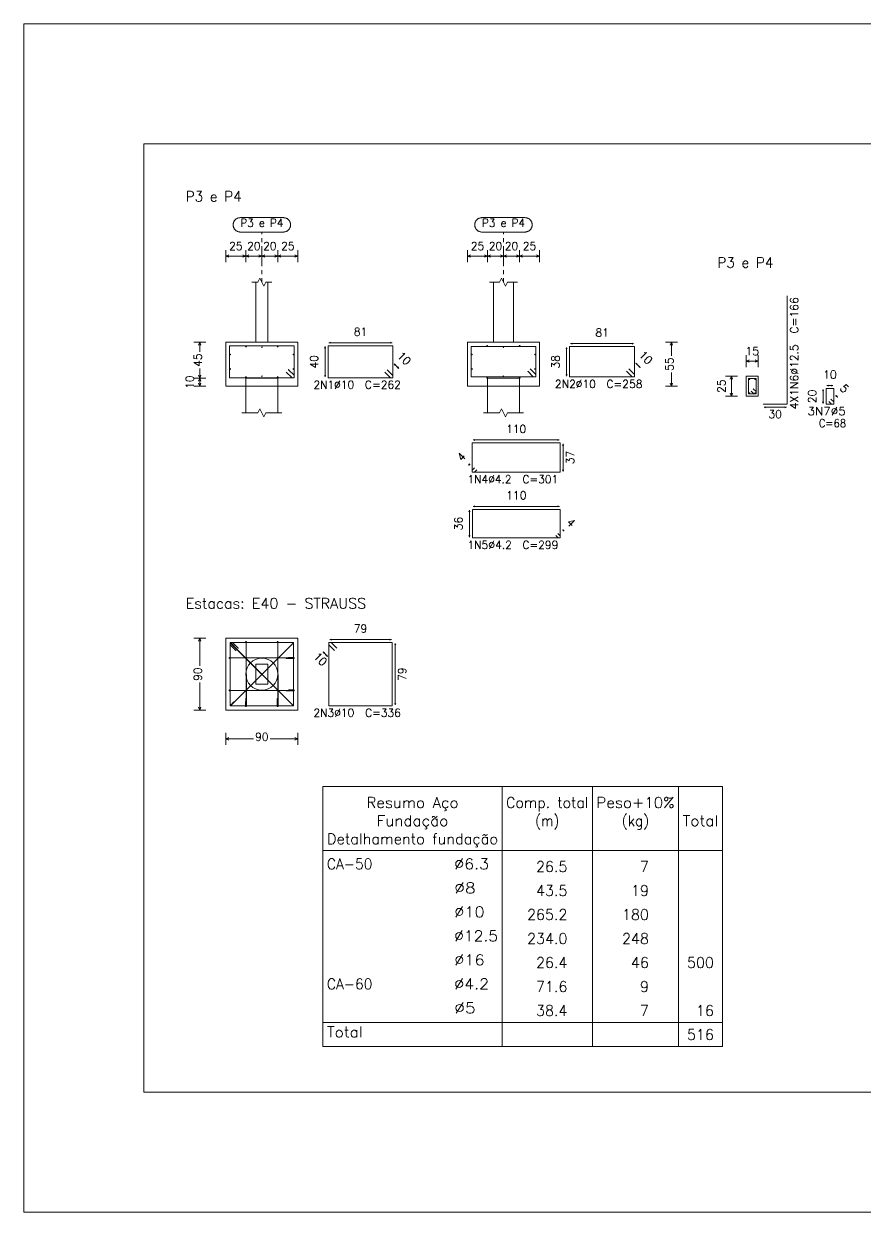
# Model space of a CAD drawing. Header units: millimetres. Extents: x 0 to 376, y 0 to 134.
# Drawn here: x 132.59 to 153.61, y 92.2 to 121.9 of the extents above; entities that cross this region are included whole.
import ezdxf
from ezdxf.enums import TextEntityAlignment as Align

# ---------------------------------------------------------------- set-up
doc = ezdxf.new("R2010")
doc.units = ezdxf.units.MM
doc.linetypes.add('CYPE_PUNTO', pattern=[0.075, 0, -0.075])
for name, color, linetype, lineweight in [('FUN_COTAS', 2, 'Continuous', 0), ('FUN_DES_ARMADURAS', 4, 'Continuous', 0), ('FUN_GEOMETRIA', 2, 'Continuous', 0), ('FUN_REFEREN', 2, 'Continuous', 0), ('FUN_TXT_ARMADURAS', 3, 'Continuous', 0), ('QUAD_BORDA', 1, 'Continuous', 20), ('QUAD_LIMITES', 2, 'Continuous', 0), ('TABELAS', 1, 'Continuous', 9), ('TEXTO_TABELAS', 1, 'Continuous', 0)]:
    doc.layers.add(name, color=color, linetype=linetype, lineweight=lineweight)
doc.styles.add('CYPETXT', font='romans__.ttf', dxfattribs={"height": 0.2})

msp = doc.modelspace()

# ---------------------------------------------------------------- hatches: boundary and pattern name
at = {"layer": 'FUN_DES_ARMADURAS'}
h = msp.add_hatch(color=256, dxfattribs=at)
edge = h.paths.add_edge_path(flags=0)
edge.add_arc((139.1417, 113.1957), 0.0016, 0, 360)
h = msp.add_hatch(color=256, dxfattribs=at)
edge = h.paths.add_edge_path(flags=0)
edge.add_arc((139.2017, 113.2557), 0.0016, 0, 360)
h = msp.add_hatch(color=256, dxfattribs=at)
edge = h.paths.add_edge_path(flags=0)
edge.add_arc((145.1769, 113.2157), 0.0016, 0, 360)
h = msp.add_hatch(color=256, dxfattribs=at)
edge = h.paths.add_edge_path(flags=0)
edge.add_arc((145.2369, 113.2757), 0.0016, 0, 360)
h = msp.add_hatch(color=256, dxfattribs=at)
edge = h.paths.add_edge_path(flags=0)
edge.add_arc((150.7542, 112.72), 0.0016, 0, 360)
h = msp.add_hatch(color=256, dxfattribs=at)
edge = h.paths.add_edge_path(flags=0)
edge.add_arc((150.8092, 112.775), 0.0016, 0, 360)
h = msp.add_hatch(color=256, dxfattribs=at)
edge = h.paths.add_edge_path(flags=0)
edge.add_arc((137.796, 106.3766), 0.0016, 0, 360)
h = msp.add_hatch(color=256, dxfattribs=at)
edge = h.paths.add_edge_path(flags=0)
edge.add_arc((137.8406, 106.3445), 0.0016, 0, 360)
h = msp.add_hatch(color=256, dxfattribs=at)
edge = h.paths.add_edge_path(flags=0)
edge.add_arc((137.8846, 106.2348), 0.0016, 0, 360)
h = msp.add_hatch(color=256, dxfattribs=at)
edge = h.paths.add_edge_path(flags=0)
edge.add_arc((137.9446, 106.2948), 0.0016, 0, 360)
h = msp.add_hatch(color=256, dxfattribs=at)
edge = h.paths.add_edge_path(flags=0)
edge.add_arc((139.1417, 106.0417), 0.0016, 0, 360)
h = msp.add_hatch(color=256, dxfattribs=at)
edge = h.paths.add_edge_path(flags=0)
edge.add_arc((139.2017, 106.0628), 0.0016, 0, 360)
h = msp.add_hatch(color=256, dxfattribs=at)
edge = h.paths.add_edge_path(flags=0)
edge.add_arc((139.1417, 105.2317), 0.0016, 0, 360)
h = msp.add_hatch(color=256, dxfattribs=at)
edge = h.paths.add_edge_path(flags=0)
edge.add_arc((139.2017, 105.2528), 0.0016, 0, 360)
h = msp.add_hatch(color=256, dxfattribs=at)
edge = h.paths.add_edge_path(flags=0)
edge.add_arc((137.8027, 104.909), 0.0016, 0, 360)
h = msp.add_hatch(color=256, dxfattribs=at)
edge = h.paths.add_edge_path(flags=0)
edge.add_arc((137.8348, 104.9536), 0.0016, 0, 360)
h = msp.add_hatch(color=256, dxfattribs=at)
edge = h.paths.add_edge_path(flags=0)
edge.add_arc((138.1288, 105.0376), 0.0016, 0, 360)
h = msp.add_hatch(color=256, dxfattribs=at)
edge = h.paths.add_edge_path(flags=0)
edge.add_arc((138.1499, 104.9776), 0.0016, 0, 360)
h = msp.add_hatch(color=256, dxfattribs=at)
edge = h.paths.add_edge_path(flags=0)
edge.add_arc((138.9188, 105.0376), 0.0016, 0, 360)
h = msp.add_hatch(color=256, dxfattribs=at)
edge = h.paths.add_edge_path(flags=0)
edge.add_arc((138.9399, 104.9776), 0.0016, 0, 360)

# ---------------------------------------------------------------- linework, layer by layer
at = {"layer": 'FUN_COTAS', "linetype": 'CYPE_PUNTO'}
for p, q in [((138.5332, 115.4442), (138.5332, 116.6953)), ((144.5683, 115.4442), (144.5683, 116.6953))]:
    msp.add_line(p, q, dxfattribs=at)
at = {"layer": 'FUN_COTAS'}
for p, q in [((137.6332, 115.9453), (137.6332, 116.2452)), ((138.1332, 115.9453), (138.1332, 116.2452)), ((138.1332, 115.9453), (138.1332, 116.2452)), ((138.5332, 115.9453), (138.5332, 116.2452)), ((138.5332, 115.9453), (138.5332, 116.2452)), ((138.9332, 115.9453), (138.9332, 116.2452)), ((138.9332, 115.9453), (138.9332, 116.2452)), ((139.4332, 115.9453), (139.4332, 116.2452)), ((143.6683, 115.9453), (143.6683, 116.2452)), ((144.1683, 115.9453), (144.1683, 116.2452)), ((144.1683, 115.9453), (144.1683, 116.2452)), ((144.5683, 115.9453), (144.5683, 116.2452)), ((144.5683, 115.9453), (144.5683, 116.2452)), ((144.9683, 115.9453), (144.9683, 116.2452)), ((144.9683, 115.9453), (144.9683, 116.2452)), ((145.4683, 115.9453), (145.4683, 116.2452)), ((137.6332, 116.0952), (137.7081, 116.1252)), ((137.6332, 116.0952), (137.7081, 116.0653)), ((137.6332, 116.0952), (138.1332, 116.0952)), ((138.1332, 116.0952), (138.0582, 116.1252)), ((138.1332, 116.0952), (138.0582, 116.0653)), ((138.1332, 116.0952), (138.2081, 116.1252)), ((138.1332, 116.0952), (138.2081, 116.0653)), ((138.1332, 116.0952), (138.5332, 116.0952)), ((138.5332, 116.0952), (138.4581, 116.1252)), ((138.5332, 116.0952), (138.4581, 116.0653)), ((138.5332, 116.0952), (138.6081, 116.1252)), ((138.5332, 116.0952), (138.6081, 116.0653)), ((138.5332, 116.0952), (138.9332, 116.0952)), ((138.9332, 116.0952), (138.8581, 116.1252)), ((138.9332, 116.0952), (138.8581, 116.0653)), ((138.9332, 116.0952), (139.0082, 116.1252)), ((138.9332, 116.0952), (139.0082, 116.0653)), ((138.9332, 116.0952), (139.4332, 116.0952)), ((139.4332, 116.0952), (139.3581, 116.1252)), ((139.4332, 116.0952), (139.3581, 116.0653)), ((143.6683, 116.0952), (143.7433, 116.1252)), ((143.6683, 116.0952), (143.7433, 116.0653)), ((143.6683, 116.0952), (144.1683, 116.0952)), ((144.1683, 116.0952), (144.0933, 116.1252)), ((144.1683, 116.0952), (144.0933, 116.0653)), ((144.1683, 116.0952), (144.2433, 116.1252)), ((144.1683, 116.0952), (144.2433, 116.0653)), ((144.1683, 116.0952), (144.5683, 116.0952)), ((144.5683, 116.0952), (144.4933, 116.1252)), ((144.5683, 116.0952), (144.4933, 116.0653)), ((144.5683, 116.0952), (144.6433, 116.1252)), ((144.5683, 116.0952), (144.6433, 116.0653)), ((144.5683, 116.0952), (144.9683, 116.0952)), ((144.9683, 116.0952), (144.8933, 116.1252)), ((144.9683, 116.0952), (144.8933, 116.0653)), ((144.9683, 116.0952), (145.0433, 116.1252)), ((144.9683, 116.0952), (145.0433, 116.0653)), ((144.9683, 116.0952), (145.4683, 116.0952)), ((145.4683, 116.0952), (145.3933, 116.1252)), ((145.4683, 116.0952), (145.3933, 116.0653)), ((136.8322, 113.9442), (137.1321, 113.9442)), ((136.9821, 113.9442), (136.9521, 113.8692)), ((136.9821, 113.9442), (137.0121, 113.8692)), ((136.9821, 113.6997), (136.9821, 113.9442)), ((148.6136, 113.9442), (148.9136, 113.9442)), ((148.7636, 113.9442), (148.7336, 113.8692)), ((148.7636, 113.9442), (148.7936, 113.8692)), ((148.7636, 113.5998), (148.7636, 113.9442)), ((150.6349, 113.3208), (150.6349, 113.6209)), ((150.6349, 113.4708), (150.7099, 113.5008)), ((150.6349, 113.4708), (150.7099, 113.4408)), ((150.6349, 113.4708), (150.9349, 113.4708)), ((150.9349, 113.4708), (150.8599, 113.5008)), ((150.9349, 113.4708), (150.8599, 113.4408)), ((150.9349, 113.3208), (150.9349, 113.6209)), ((136.9821, 113.0443), (136.9821, 113.2887)), ((148.7636, 112.8443), (148.7636, 113.1887)), ((136.8322, 113.0443), (137.1321, 113.0443)), ((136.8322, 113.0443), (137.1321, 113.0443)), ((136.9821, 113.0443), (136.9521, 113.1192)), ((136.9821, 113.0443), (136.9521, 112.9693)), ((136.9821, 112.8443), (136.9521, 112.9193)), ((136.9821, 113.0443), (137.0121, 113.1192)), ((136.9821, 113.0443), (137.0121, 112.9693)), ((136.9821, 112.8443), (136.9821, 113.0443)), ((136.9821, 112.8443), (137.0121, 112.9193)), ((148.7636, 112.8443), (148.7336, 112.9193)), ((148.7636, 112.8443), (148.7936, 112.9193)), ((150.1136, 113.0943), (150.4136, 113.0943)), ((150.2636, 113.0943), (150.2336, 113.0192)), ((150.2636, 113.0943), (150.2936, 113.0192)), ((150.2636, 112.5943), (150.2636, 113.0943)), ((136.8322, 112.8443), (137.1321, 112.8443)), ((148.6136, 112.8443), (148.9136, 112.8443)), ((150.1136, 112.5943), (150.4136, 112.5943)), ((150.2636, 112.5943), (150.2336, 112.6693)), ((150.2636, 112.5943), (150.2936, 112.6693)), ((136.8322, 106.5462), (137.1321, 106.5462)), ((136.9821, 106.5462), (136.9521, 106.4712)), ((136.9821, 106.5462), (137.0121, 106.4712)), ((136.9821, 105.8517), (136.9821, 106.5462)), ((136.9821, 104.7462), (136.9821, 105.4407)), ((136.8322, 104.7462), (137.1321, 104.7462)), ((136.9821, 104.7462), (136.9521, 104.8212)), ((136.9821, 104.7462), (137.0121, 104.8212)), ((137.6332, 103.8812), (137.6332, 104.1812)), ((137.6332, 104.0312), (137.7081, 104.0612)), ((137.6332, 104.0312), (137.7081, 104.0012)), ((137.6332, 104.0312), (138.3277, 104.0312)), ((138.7387, 104.0312), (139.4332, 104.0312)), ((139.4332, 104.0312), (139.3581, 104.0612)), ((139.4332, 104.0312), (139.3581, 104.0012)), ((139.4332, 103.8812), (139.4332, 104.1812))]:
    msp.add_line(p, q, dxfattribs=at)
for points in [[(139.0702, 117.0553), (139.0822, 117.0548), (139.0941, 117.0536), (139.106, 117.0516), (139.1177, 117.0489), (139.1292, 117.0453), (139.1404, 117.041), (139.1513, 117.0359), (139.1619, 117.0301), (139.172, 117.0236), (139.1817, 117.0165), (139.1909, 117.0087), (139.1995, 117.0004), (139.2076, 116.9915), (139.2151, 116.982), (139.2219, 116.9721), (139.228, 116.9618), (139.2334, 116.951), (139.2381, 116.9399), (139.2421, 116.9286), (139.2452, 116.917), (139.2476, 116.9052), (139.2492, 116.8933), (139.25, 116.8813), (139.25, 116.8692), (139.2492, 116.8572), (139.2476, 116.8453), (139.2452, 116.8335), (139.2421, 116.8219), (139.2381, 116.8106), (139.2334, 116.7995), (139.228, 116.7887), (139.2219, 116.7784), (139.2151, 116.7685), (139.2076, 116.759), (139.1995, 116.7501), (139.1909, 116.7418), (139.1817, 116.734), (139.172, 116.7269), (139.1619, 116.7204), (139.1513, 116.7146), (139.1404, 116.7095), (139.1292, 116.7052), (139.1177, 116.7016), (139.106, 116.6989), (139.0941, 116.6969), (139.0822, 116.6957), (139.0702, 116.6953), (137.9962, 116.6953), (137.9841, 116.6957), (137.9722, 116.6969), (137.9603, 116.6989), (137.9486, 116.7016), (137.9371, 116.7052), (137.9259, 116.7095), (137.915, 116.7146), (137.9044, 116.7204), (137.8943, 116.7269), (137.8846, 116.734), (137.8754, 116.7418), (137.8668, 116.7501), (137.8587, 116.759), (137.8512, 116.7685), (137.8444, 116.7784), (137.8383, 116.7887), (137.8329, 116.7995), (137.8282, 116.8106), (137.8242, 116.8219), (137.8211, 116.8335), (137.8187, 116.8453), (137.8171, 116.8572), (137.8163, 116.8692), (137.8163, 116.8813), (137.8171, 116.8933), (137.8187, 116.9052), (137.8211, 116.917), (137.8242, 116.9286), (137.8282, 116.9399), (137.8329, 116.951), (137.8383, 116.9618), (137.8444, 116.9721), (137.8512, 116.982), (137.8587, 116.9915), (137.8668, 117.0004), (137.8754, 117.0087), (137.8846, 117.0165), (137.8943, 117.0236), (137.9044, 117.0301), (137.915, 117.0359), (137.9259, 117.041), (137.9371, 117.0453), (137.9486, 117.0489), (137.9603, 117.0516), (137.9722, 117.0536), (137.9841, 117.0548), (137.9962, 117.0553), (139.0702, 117.0553)], [(145.1053, 117.0553), (145.1173, 117.0548), (145.1293, 117.0536), (145.1412, 117.0516), (145.1529, 117.0489), (145.1643, 117.0453), (145.1756, 117.041), (145.1865, 117.0359), (145.197, 117.0301), (145.2072, 117.0236), (145.2169, 117.0165), (145.226, 117.0087), (145.2347, 117.0004), (145.2428, 116.9915), (145.2502, 116.982), (145.257, 116.9721), (145.2631, 116.9618), (145.2686, 116.951), (145.2733, 116.9399), (145.2772, 116.9286), (145.2804, 116.917), (145.2828, 116.9052), (145.2844, 116.8933), (145.2852, 116.8813), (145.2852, 116.8692), (145.2844, 116.8572), (145.2828, 116.8453), (145.2804, 116.8335), (145.2772, 116.8219), (145.2733, 116.8106), (145.2686, 116.7995), (145.2631, 116.7887), (145.257, 116.7784), (145.2502, 116.7685), (145.2428, 116.759), (145.2347, 116.7501), (145.226, 116.7418), (145.2169, 116.734), (145.2072, 116.7269), (145.197, 116.7204), (145.1865, 116.7146), (145.1756, 116.7095), (145.1643, 116.7052), (145.1529, 116.7016), (145.1412, 116.6989), (145.1293, 116.6969), (145.1173, 116.6957), (145.1053, 116.6953), (144.0313, 116.6953), (144.0193, 116.6957), (144.0073, 116.6969), (143.9954, 116.6989), (143.9837, 116.7016), (143.9723, 116.7052), (143.961, 116.7095), (143.9501, 116.7146), (143.9396, 116.7204), (143.9294, 116.7269), (143.9197, 116.734), (143.9106, 116.7418), (143.9019, 116.7501), (143.8938, 116.759), (143.8864, 116.7685), (143.8796, 116.7784), (143.8734, 116.7887), (143.868, 116.7995), (143.8633, 116.8106), (143.8594, 116.8219), (143.8562, 116.8335), (143.8538, 116.8453), (143.8522, 116.8572), (143.8514, 116.8692), (143.8514, 116.8813), (143.8522, 116.8933), (143.8538, 116.9052), (143.8562, 116.917), (143.8594, 116.9286), (143.8633, 116.9399), (143.868, 116.951), (143.8734, 116.9618), (143.8796, 116.9721), (143.8864, 116.982), (143.8938, 116.9915), (143.9019, 117.0004), (143.9106, 117.0087), (143.9197, 117.0165), (143.9294, 117.0236), (143.9396, 117.0301), (143.9501, 117.0359), (143.961, 117.041), (143.9723, 117.0453), (143.9837, 117.0489), (143.9954, 117.0516), (144.0073, 117.0536), (144.0193, 117.0548), (144.0313, 117.0553), (145.1053, 117.0553)]]:
    msp.add_lwpolyline(points, close=True, dxfattribs=at)
at = {"layer": 'FUN_DES_ARMADURAS'}
for p, q in [((138.1232, 113.8342), (138.1532, 113.8342)), ((138.1381, 113.8192), (138.1381, 113.8492)), ((138.5268, 113.82), (138.5394, 113.82)), ((138.5268, 113.8117), (138.5394, 113.8117)), ((138.5332, 113.8137), (138.5332, 113.8264)), ((138.5332, 113.8054), (138.5332, 113.8179)), ((138.9132, 113.8342), (138.9432, 113.8342)), ((138.9281, 113.8192), (138.9281, 113.8492)), ((144.1483, 113.8542), (144.1783, 113.8542)), ((144.1633, 113.8393), (144.1633, 113.8692)), ((144.562, 113.82), (144.5746, 113.82)), ((144.562, 113.8117), (144.5746, 113.8117)), ((144.5683, 113.8137), (144.5683, 113.8264)), ((144.5683, 113.8054), (144.5683, 113.8179)), ((144.9583, 113.8542), (144.9883, 113.8542)), ((144.9733, 113.8393), (144.9733, 113.8692)), ((137.7281, 113.6342), (137.7582, 113.6342)), ((137.7432, 113.6192), (137.7432, 113.6492)), ((139.3082, 113.6342), (139.3382, 113.6342)), ((139.3231, 113.6192), (139.3231, 113.6492)), ((143.7633, 113.6342), (143.7933, 113.6342)), ((143.7783, 113.6192), (143.7783, 113.6492)), ((145.3433, 113.6342), (145.3733, 113.6342)), ((145.3583, 113.6192), (145.3583, 113.6492)), ((137.7281, 113.2742), (137.7582, 113.2742)), ((137.7432, 113.2592), (137.7432, 113.2892)), ((139.3082, 113.2742), (139.3382, 113.2742)), ((139.3231, 113.2592), (139.3231, 113.2892)), ((143.7633, 113.2742), (143.7933, 113.2742)), ((143.7783, 113.2592), (143.7783, 113.2892)), ((145.3433, 113.2742), (145.3733, 113.2742)), ((145.3583, 113.2592), (145.3583, 113.2892)), ((138.1232, 113.0743), (138.1532, 113.0743)), ((138.1381, 113.0593), (138.1381, 113.0893)), ((138.5268, 113.0969), (138.5394, 113.0969)), ((138.5268, 113.0884), (138.5394, 113.0884)), ((138.5332, 113.0905), (138.5332, 113.1031)), ((138.5332, 113.0821), (138.5332, 113.0948)), ((138.9132, 113.0743), (138.9432, 113.0743)), ((138.9281, 113.0593), (138.9281, 113.0893)), ((144.1483, 113.0542), (144.1783, 113.0542)), ((144.1633, 113.0392), (144.1633, 113.0692)), ((144.562, 113.0969), (144.5746, 113.0969)), ((144.562, 113.0884), (144.5746, 113.0884)), ((144.5683, 113.0905), (144.5683, 113.1031)), ((144.5683, 113.0821), (144.5683, 113.0948)), ((144.9583, 113.0542), (144.9883, 113.0542)), ((144.9733, 113.0392), (144.9733, 113.0692)), ((150.6886, 113.0217), (150.7261, 113.0217)), ((150.6886, 113.0217), (150.7261, 113.0217)), ((150.7074, 113.003), (150.7074, 113.0405)), ((150.7074, 113.003), (150.7074, 113.0405)), ((150.8436, 113.0217), (150.8811, 113.0217)), ((150.8436, 113.0217), (150.8811, 113.0217)), ((150.8624, 113.003), (150.8624, 113.0405)), ((150.8624, 113.003), (150.8624, 113.0405)), ((150.6886, 112.6667), (150.7261, 112.6667)), ((150.6886, 112.6667), (150.7261, 112.6667)), ((150.7074, 112.648), (150.7074, 112.6855)), ((150.7074, 112.648), (150.7074, 112.6855)), ((150.8436, 112.6667), (150.8811, 112.6667)), ((150.8436, 112.6667), (150.8811, 112.6667)), ((150.8624, 112.648), (150.8624, 112.6855)), ((150.8624, 112.648), (150.8624, 112.6855))]:
    msp.add_line(p, q, dxfattribs=at)
for points in [[(151.0569, 112.3942), (151.6569, 112.3942), (151.6569, 115.105)], [(139.2017, 113.2557), (139.339, 113.1184), (139.3421, 113.1138), (139.3432, 113.1084), (139.3432, 113.0684), (139.3412, 113.0613), (139.3361, 113.0562), (139.329, 113.0542), (137.7373, 113.0542), (137.7302, 113.0562), (137.7251, 113.0614), (137.7232, 113.0684), (137.7232, 113.8401), (137.7251, 113.8471), (137.7302, 113.8523), (137.7373, 113.8542), (139.3289, 113.8542), (139.3361, 113.8523), (139.3412, 113.8471), (139.3432, 113.8401), (139.3432, 113.0684), (139.3412, 113.0613), (139.3361, 113.0562), (139.329, 113.0542), (139.289, 113.0542), (139.2836, 113.0553), (139.279, 113.0584), (139.1417, 113.1957)], [(141.6647, 113.2557), (141.8062, 113.1142), (141.8062, 113.0542), (140.1861, 113.0542), (140.1861, 113.8542), (141.8062, 113.8542), (141.8062, 113.0542), (141.7462, 113.0542), (141.6047, 113.1957)], [(145.2369, 113.2757), (145.3741, 113.1384), (145.3772, 113.1338), (145.3783, 113.1284), (145.3783, 113.0884), (145.3764, 113.0813), (145.3712, 113.0762), (145.3641, 113.0743), (143.7725, 113.0743), (143.7654, 113.0762), (143.7602, 113.0814), (143.7583, 113.0884), (143.7583, 113.82), (143.7602, 113.8272), (143.7654, 113.8323), (143.7725, 113.8342), (145.3641, 113.8342), (145.3712, 113.8323), (145.3764, 113.8272), (145.3783, 113.8201), (145.3783, 113.0884), (145.3764, 113.0813), (145.3712, 113.0762), (145.3641, 113.0743), (145.3242, 113.0743), (145.3187, 113.0753), (145.3141, 113.0784), (145.1769, 113.2157)], [(147.6999, 113.2757), (147.8413, 113.1342), (147.8413, 113.0743), (146.2213, 113.0743), (146.2213, 113.8342), (147.8413, 113.8342), (147.8413, 113.0743), (147.7813, 113.0743), (147.6399, 113.2157)], [(150.8092, 112.775), (150.8772, 112.7069), (150.8792, 112.704), (150.8799, 112.7004), (150.8799, 112.6584), (150.8787, 112.6538), (150.8753, 112.6505), (150.8707, 112.6492), (150.6991, 112.6492), (150.6945, 112.6505), (150.6911, 112.6539), (150.6899, 112.6585), (150.6899, 113.0301), (150.6911, 113.0346), (150.6945, 113.038), (150.6991, 113.0392), (150.8707, 113.0392), (150.8753, 113.038), (150.8787, 113.0346), (150.8799, 113.0301), (150.8799, 112.6584), (150.8787, 112.6538), (150.8753, 112.6505), (150.8707, 112.6492), (150.8287, 112.6492), (150.8252, 112.65), (150.8222, 112.6519), (150.7542, 112.72)], [(152.7492, 112.52), (152.8199, 112.4492), (152.8199, 112.3942), (152.6299, 112.3942), (152.6299, 112.7843), (152.8199, 112.7843), (152.8199, 112.3942), (152.7649, 112.3942), (152.6942, 112.465)], [(143.8489, 110.8066), (143.7895, 110.7472), (143.7895, 110.693), (145.9838, 110.693), (145.9838, 111.4246), (143.7895, 111.4246), (143.7895, 110.693), (143.8437, 110.693), (143.9031, 110.7524)], [(145.9274, 109.1648), (145.9868, 109.1054), (145.9868, 109.0512), (143.7925, 109.0512), (143.7925, 109.766), (145.9868, 109.766), (145.9868, 109.0512), (145.9326, 109.0512), (145.8732, 109.1106)], [(137.8846, 106.2348), (137.7473, 106.372), (137.7442, 106.3766), (137.7432, 106.3821), (137.7432, 106.422), (137.7451, 106.4291), (137.7502, 106.4343), (137.7573, 106.4362), (139.309, 106.4362), (139.316, 106.4343), (139.3212, 106.4291), (139.3231, 106.422), (139.3231, 104.8704), (139.3212, 104.8633), (139.316, 104.8581), (139.309, 104.8562), (137.7573, 104.8562), (137.7502, 104.8581), (137.7451, 104.8633), (137.7432, 104.8704), (137.7432, 106.422), (137.7451, 106.4291), (137.7502, 106.4343), (137.7573, 106.4362), (137.7973, 106.4362), (137.8027, 106.4351), (137.8073, 106.432), (137.9446, 106.2948)], [(137.796, 106.3766), (137.7559, 106.417), (137.7546, 106.4183), (137.7542, 106.4188), (137.7543, 106.419), (137.7552, 106.4182), (137.7574, 106.416), (137.7603, 106.4131), (139.303, 104.8763), (139.306, 104.8733), (139.3082, 104.8712), (139.309, 104.8704), (139.3082, 104.8712), (139.306, 104.8734), (139.303, 104.8763), (137.7633, 106.416), (137.7603, 106.419), (137.7582, 106.4212), (137.7574, 106.422), (137.7603, 106.4249), (137.7611, 106.4241), (137.7633, 106.422), (137.7663, 106.419), (137.7963, 106.3892), (137.7985, 106.3869), (137.8005, 106.385), (137.8406, 106.3445)], [(137.8027, 104.909), (137.7623, 104.8689), (137.761, 104.8676), (137.7605, 104.8672), (137.7604, 104.8674), (137.7611, 104.8682), (137.7633, 104.8704), (137.7662, 104.8734), (139.303, 106.416), (139.306, 106.419), (139.3082, 106.4212), (139.309, 106.422), (139.3082, 106.4212), (139.306, 106.419), (139.303, 106.416), (137.7633, 104.8763), (137.7603, 104.8734), (137.7581, 104.8712), (137.7573, 104.8704), (137.7544, 104.8733), (137.7552, 104.8741), (137.7573, 104.8763), (137.7603, 104.8793), (137.7902, 104.9093), (137.7924, 104.9116), (137.7944, 104.9135), (137.8348, 104.9536)], [(138.1499, 104.9776), (138.149, 104.8403), (138.1489, 104.8373), (138.1489, 104.8362), (138.1483, 104.8362), (138.1482, 104.8381), (138.1481, 104.8433), (138.1481, 104.8504), (138.1382, 106.442), (138.1382, 106.4491), (138.1382, 106.4543), (138.1381, 106.4562), (138.1381, 106.4543), (138.1381, 106.4491), (138.1381, 106.442), (138.1381, 104.8504), (138.1381, 104.8433), (138.1381, 104.8381), (138.138, 104.8362), (138.1283, 104.8362), (138.1282, 104.8381), (138.1281, 104.8433), (138.1281, 104.8504), (138.1278, 104.8903), (138.1278, 104.8957), (138.1278, 104.9003), (138.1288, 105.0376)], [(138.9399, 104.9776), (138.939, 104.8403), (138.9389, 104.8373), (138.9389, 104.8362), (138.9383, 104.8362), (138.9382, 104.8381), (138.9381, 104.8433), (138.9381, 104.8504), (138.9282, 106.442), (138.9282, 106.4491), (138.9282, 106.4543), (138.9281, 106.4562), (138.9281, 106.4543), (138.9281, 106.4491), (138.9281, 106.442), (138.9281, 104.8504), (138.9281, 104.8433), (138.9281, 104.8381), (138.928, 104.8362), (138.9183, 104.8362), (138.9182, 104.8381), (138.9181, 104.8433), (138.9181, 104.8504), (138.9178, 104.8903), (138.9178, 104.8957), (138.9178, 104.9003), (138.9188, 105.0376)], [(140.3499, 106.2348), (140.2085, 106.3762), (140.2085, 106.4362), (141.7885, 106.4362), (141.7885, 104.8562), (140.2085, 104.8562), (140.2085, 106.4362), (140.2685, 106.4362), (140.4099, 106.2948)], [(139.2017, 106.0628), (139.339, 106.062), (139.3421, 106.0619), (139.3432, 106.0619), (139.3432, 106.0614), (139.3412, 106.0613), (139.3361, 106.0612), (139.329, 106.0611), (137.7373, 106.0513), (137.7302, 106.0512), (137.7251, 106.0512), (137.7232, 106.0512), (137.7251, 106.0512), (137.7302, 106.0512), (137.7373, 106.0512), (139.3289, 106.0512), (139.3361, 106.0512), (139.3412, 106.0511), (139.3432, 106.051), (139.3432, 106.0414), (139.3412, 106.0413), (139.3361, 106.0412), (139.329, 106.0411), (139.289, 106.0408), (139.2836, 106.0408), (139.279, 106.0408), (139.1417, 106.0417)], [(139.2017, 105.2528), (139.339, 105.252), (139.3421, 105.2519), (139.3432, 105.2519), (139.3432, 105.2514), (139.3412, 105.2513), (139.3361, 105.2512), (139.329, 105.2511), (137.7373, 105.2413), (137.7302, 105.2412), (137.7251, 105.2412), (137.7232, 105.2412), (137.7251, 105.2412), (137.7302, 105.2412), (137.7373, 105.2412), (139.3289, 105.2412), (139.3361, 105.2412), (139.3412, 105.2411), (139.3432, 105.241), (139.3432, 105.2314), (139.3412, 105.2313), (139.3361, 105.2312), (139.329, 105.2311), (139.289, 105.2308), (139.2836, 105.2308), (139.279, 105.2308), (139.1417, 105.2317)]]:
    msp.add_lwpolyline(points, dxfattribs=at)
for centre, radius in [((138.1381, 113.8342), 0.01), ((138.5332, 113.82), 0.0042), ((138.5332, 113.8117), 0.0042), ((138.9281, 113.8342), 0.01), ((144.1633, 113.8542), 0.01), ((144.5683, 113.82), 0.0042), ((144.5683, 113.8117), 0.0042), ((144.9733, 113.8542), 0.01), ((137.7432, 113.6342), 0.01), ((139.3231, 113.6342), 0.01), ((143.7783, 113.6342), 0.01), ((145.3583, 113.6342), 0.01), ((137.7432, 113.2742), 0.01), ((139.1417, 113.1957), 0.0016), ((139.2017, 113.2557), 0.0016), ((139.3231, 113.2742), 0.01), ((143.7783, 113.2742), 0.01), ((145.1769, 113.2157), 0.0016), ((145.2369, 113.2757), 0.0016), ((145.3583, 113.2742), 0.01), ((138.1381, 113.0743), 0.01), ((138.5332, 113.0969), 0.0042), ((138.5332, 113.0884), 0.0042), ((138.9281, 113.0743), 0.01), ((144.1633, 113.0542), 0.01), ((144.5683, 113.0969), 0.0042), ((144.5683, 113.0884), 0.0042), ((144.9733, 113.0542), 0.01), ((150.7074, 113.0217), 0.0125), ((150.7074, 113.0217), 0.0125), ((150.8624, 113.0217), 0.0125), ((150.8624, 113.0217), 0.0125), ((150.7074, 112.6667), 0.0125), ((150.7074, 112.6667), 0.0125), ((150.7542, 112.72), 0.0016), ((150.8092, 112.775), 0.0016), ((150.8624, 112.6667), 0.0125), ((150.8624, 112.6667), 0.0125), ((137.796, 106.3766), 0.0016), ((137.8406, 106.3445), 0.0016), ((138.1381, 106.4562), 0.01), ((138.9281, 106.4562), 0.01), ((139.309, 106.422), 0.0042), ((137.7232, 106.0512), 0.01), ((137.8846, 106.2348), 0.0016), ((137.9446, 106.2948), 0.0016), ((139.1417, 106.0417), 0.0016), ((139.2017, 106.0628), 0.0016), ((137.7232, 105.2412), 0.01), ((139.1417, 105.2317), 0.0016), ((139.2017, 105.2528), 0.0016), ((137.8027, 104.909), 0.0016), ((137.8348, 104.9536), 0.0016), ((138.1288, 105.0376), 0.0016), ((138.1499, 104.9776), 0.0016), ((138.9188, 105.0376), 0.0016), ((138.9399, 104.9776), 0.0016), ((139.309, 104.8704), 0.0042)]:
    msp.add_circle(centre, radius, dxfattribs=at)
at = {"layer": 'FUN_GEOMETRIA'}
for p, q in [((138.3832, 115.4442), (138.3832, 113.9442)), ((138.6832, 113.9442), (138.6832, 115.4442)), ((144.3183, 113.9442), (144.3183, 115.4442)), ((144.8183, 113.9442), (144.8183, 115.4442)), ((137.6332, 113.9442), (139.4332, 113.9442)), ((137.6332, 113.9442), (137.6332, 112.8443)), ((138.6832, 113.9442), (138.3832, 113.9442)), ((139.4332, 112.8443), (139.4332, 113.9442)), ((143.6683, 113.9442), (145.4683, 113.9442)), ((143.6683, 112.8443), (143.6683, 113.9442)), ((144.8183, 113.9442), (144.3183, 113.9442)), ((145.4683, 112.8443), (145.4683, 113.9442)), ((138.1332, 113.0443), (138.9332, 113.0443)), ((138.1332, 112.1776), (138.1332, 113.0443)), ((138.9332, 112.1776), (138.9332, 113.0443)), ((144.9683, 113.0443), (144.1683, 113.0443)), ((144.1683, 112.1776), (144.1683, 113.0443)), ((144.9683, 112.1776), (144.9683, 113.0443)), ((139.4332, 112.8443), (137.6332, 112.8443)), ((145.4683, 112.8443), (143.6683, 112.8443))]:
    msp.add_line(p, q, dxfattribs=at)
for points in [[(138.2832, 115.4442), (138.4332, 115.4442), (138.4831, 115.5443), (138.5831, 115.3443), (138.6332, 115.4442), (138.7832, 115.4442)], [(144.2183, 115.4442), (144.4683, 115.4442), (144.5183, 115.5443), (144.6183, 115.3443), (144.6683, 115.4442), (144.9183, 115.4442)], [(138.0332, 112.1776), (138.4332, 112.1776), (138.4831, 112.2776), (138.5831, 112.0776), (138.6332, 112.1776), (139.0332, 112.1776)], [(145.0683, 112.1776), (144.6683, 112.1776), (144.6183, 112.0776), (144.5183, 112.2776), (144.4683, 112.1776), (144.0683, 112.1776)]]:
    msp.add_lwpolyline(points, dxfattribs=at)
for points in [[(150.6349, 112.5943), (150.9349, 112.5943), (150.9349, 113.0943), (150.6349, 113.0943), (150.6349, 112.5943)], [(137.6332, 104.7462), (139.4332, 104.7462), (139.4332, 106.5462), (137.6332, 106.5462), (137.6332, 104.7462)], [(138.3832, 105.3962), (138.6832, 105.3962), (138.6832, 105.8962), (138.3832, 105.8962), (138.3832, 105.3962)]]:
    msp.add_lwpolyline(points, close=True, dxfattribs=at)
msp.add_circle((138.5332, 105.6462), 0.4, dxfattribs=at)
at = {"layer": 'FUN_TXT_ARMADURAS'}
for p, q in [((140.0986, 113.794), (140.1112, 113.8341)), ((140.1236, 113.794), (140.1112, 113.8341)), ((140.1112, 113.0744), (140.1112, 113.8341)), ((140.2464, 113.9417), (140.2063, 113.9292)), ((140.2464, 113.9167), (140.2063, 113.9292)), ((140.2063, 113.9292), (141.786, 113.9292)), ((141.7459, 113.9417), (141.786, 113.9292)), ((141.7459, 113.9167), (141.786, 113.9292)), ((146.1338, 113.7741), (146.1463, 113.814)), ((146.1588, 113.7741), (146.1463, 113.814)), ((146.1463, 113.0944), (146.1463, 113.814)), ((146.2815, 113.9218), (146.2415, 113.9093)), ((146.2815, 113.8967), (146.2415, 113.9093)), ((146.2415, 113.9093), (147.8211, 113.9093)), ((147.7811, 113.9218), (147.8211, 113.9093)), ((147.7811, 113.8967), (147.8211, 113.9093)), ((141.8576, 113.3634), (141.8381, 113.4005)), ((141.8752, 113.381), (141.8381, 113.4005)), ((141.8381, 113.4005), (141.951, 113.2876)), ((141.9138, 113.3071), (141.951, 113.2876)), ((141.9315, 113.3248), (141.951, 113.2876)), ((147.8927, 113.3834), (147.8733, 113.4205)), ((147.9104, 113.401), (147.8733, 113.4205)), ((147.8733, 113.4205), (147.9861, 113.3076)), ((147.949, 113.3271), (147.9861, 113.3076)), ((147.9667, 113.3448), (147.9861, 113.3076)), ((140.0986, 113.1145), (140.1112, 113.0744)), ((140.1236, 113.1145), (140.1112, 113.0744)), ((146.1338, 113.1345), (146.1463, 113.0944)), ((146.1588, 113.1345), (146.1463, 113.0944)), ((152.6901, 112.8718), (152.6501, 112.8593)), ((152.7597, 112.8718), (152.7997, 112.8593)), ((152.5424, 112.7241), (152.5549, 112.764)), ((152.5674, 112.7241), (152.5549, 112.764)), ((152.5549, 112.4145), (152.5549, 112.764)), ((152.6901, 112.8468), (152.6501, 112.8593)), ((152.6501, 112.8593), (152.7997, 112.8593)), ((152.7597, 112.8468), (152.7997, 112.8593)), ((152.889, 112.5746), (152.8695, 112.6117)), ((152.9067, 112.5923), (152.8695, 112.6117)), ((152.8695, 112.6117), (152.9117, 112.5696)), ((152.8746, 112.589), (152.9117, 112.5696)), ((152.8922, 112.6067), (152.9117, 112.5696)), ((151.1171, 112.3317), (151.0771, 112.3192)), ((151.1171, 112.3067), (151.0771, 112.3192)), ((151.0771, 112.3192), (151.6367, 112.3192)), ((151.5967, 112.3317), (151.6367, 112.3192)), ((151.5967, 112.3067), (151.6367, 112.3192)), ((152.5424, 112.4544), (152.5549, 112.4145)), ((152.5674, 112.4544), (152.5549, 112.4145)), ((143.8497, 111.5121), (143.8097, 111.4996)), ((143.8497, 111.4871), (143.8097, 111.4996)), ((145.9636, 111.4996), (143.8097, 111.4996)), ((145.9236, 111.5121), (145.9636, 111.4996)), ((145.9236, 111.4871), (145.9636, 111.4996)), ((146.0463, 111.3644), (146.0588, 111.4044)), ((146.0713, 111.3644), (146.0588, 111.4044)), ((146.0588, 110.7132), (146.0588, 111.4044)), ((143.6915, 110.8789), (143.7286, 110.8984)), ((143.7172, 110.9047), (143.6977, 110.8675)), ((143.7286, 110.8984), (143.6977, 110.8675)), ((143.7349, 110.887), (143.6977, 110.8675)), ((143.7091, 110.8612), (143.7286, 110.8984)), ((146.0463, 110.7532), (146.0588, 110.7132)), ((146.0713, 110.7532), (146.0588, 110.7132)), ((143.705, 109.7058), (143.7175, 109.7458)), ((143.73, 109.7058), (143.7175, 109.7458)), ((143.7175, 109.0714), (143.7175, 109.7458)), ((143.8527, 109.8535), (143.8127, 109.841)), ((143.8527, 109.8285), (143.8127, 109.841)), ((143.8127, 109.841), (145.9666, 109.841)), ((145.9266, 109.8535), (145.9666, 109.841)), ((145.9266, 109.8285), (145.9666, 109.841)), ((143.705, 109.1114), (143.7175, 109.0714)), ((143.73, 109.1114), (143.7175, 109.0714)), ((146.0414, 109.2452), (146.0786, 109.2257)), ((146.0672, 109.2194), (146.0477, 109.2566)), ((146.0849, 109.2371), (146.0477, 109.2566)), ((146.0477, 109.2566), (146.0786, 109.2257)), ((146.0591, 109.2629), (146.0786, 109.2257)), ((140.2687, 106.5237), (140.2287, 106.5112)), ((140.2687, 106.4987), (140.2287, 106.5112)), ((140.2287, 106.5112), (141.7683, 106.5112)), ((141.7283, 106.5237), (141.7683, 106.5112)), ((141.7283, 106.4987), (141.7683, 106.5112)), ((141.851, 106.376), (141.8635, 106.416)), ((141.876, 106.376), (141.8635, 106.416)), ((141.8635, 106.416), (141.8635, 104.8764)), ((140.0831, 106.1657), (140.0637, 106.2028)), ((140.1008, 106.1834), (140.0637, 106.2028)), ((140.1765, 106.0899), (140.0637, 106.2028)), ((140.1394, 106.1094), (140.1765, 106.0899)), ((140.1571, 106.1271), (140.1765, 106.0899)), ((141.851, 104.9164), (141.8635, 104.8764)), ((141.876, 104.9164), (141.8635, 104.8764))]:
    msp.add_line(p, q, dxfattribs=at)
at = {"layer": 'QUAD_BORDA'}
msp.add_lwpolyline([(135.5857, 95.2005), (171.5857, 95.2005), (171.5857, 118.9005), (135.5857, 118.9005), (135.5857, 95.2005)], close=True, dxfattribs=at)
at = {"layer": 'QUAD_LIMITES'}
msp.add_lwpolyline([(132.5857, 92.2005), (174.5857, 92.2005), (174.5857, 121.9005), (132.5857, 121.9005), (132.5857, 92.2005)], close=True, dxfattribs=at)
at = {"layer": 'TABELAS'}
for p, q in [((144.5342, 96.338), (144.5342, 102.838)), ((146.7902, 96.338), (146.7902, 102.838)), ((148.9421, 96.338), (148.9421, 102.838)), ((140.0582, 101.238), (150.0382, 101.238))]:
    msp.add_line(p, q, dxfattribs=at)
msp.add_lwpolyline([(140.0582, 96.338), (150.0382, 96.338), (150.0382, 102.838), (140.0582, 102.838), (140.0582, 96.338)], close=True, dxfattribs=at)
at = {"layer": 'TEXTO_TABELAS'}
msp.add_line((140.0582, 96.938), (150.0382, 96.938), dxfattribs=at)

# ---------------------------------------------------------------- texts
at = {"layer": 'FUN_COTAS', "style": 'CYPETXT'}
for s, width, p, p2 in [('P3 e P4', 0.785662, (137.9962, 116.8252), (139.0702, 116.8252)), ('P3 e P4', 0.785662, (144.0313, 116.8252), (145.1053, 116.8252)), ('25', 0.872274, (137.7151, 116.2452), (138.0512, 116.2452)), ('20', 0.872274, (138.1652, 116.2452), (138.5011, 116.2452)), ('20', 0.872274, (138.5651, 116.2452), (138.9012, 116.2452)), ('25', 0.872274, (139.0152, 116.2452), (139.3511, 116.2452)), ('25', 0.872274, (143.7503, 116.2452), (144.0863, 116.2452)), ('20', 0.872274, (144.2003, 116.2452), (144.5363, 116.2452)), ('20', 0.872274, (144.6003, 116.2452), (144.9363, 116.2452)), ('25', 0.872274, (145.0503, 116.2452), (145.3863, 116.2452)), ('15', 0.872274, (150.6169, 113.6209), (150.9529, 113.6209)), ('90', 0.872274, (138.3651, 103.9812), (138.7012, 103.9812))]:
    msp.add_text(s, height=0.2, dxfattribs=dict(at, width=width)).set_placement(p, p2, align=Align.FIT)
at = {"layer": 'FUN_COTAS', "style": 'CYPETXT', "width": 0.872274}
for s, p, p2 in [('45', (137.0322, 113.3263), (137.0322, 113.6623)), ('55', (148.8136, 113.2262), (148.8136, 113.5623)), ('10', (136.8322, 112.7763), (136.8322, 113.1123)), ('25', (150.1136, 112.6762), (150.1136, 113.0122)), ('90', (137.0322, 105.4782), (137.0322, 105.8142))]:
    msp.add_text(s, height=0.2, rotation=90, dxfattribs=at).set_placement(p, p2, align=Align.FIT)
at = {"layer": 'FUN_REFEREN', "style": 'CYPETXT', "width": 0.785662}
msp.add_text('P3 e P4', height=0.26, dxfattribs=at).set_placement((136.6321, 117.4553), (138.0283, 117.4553), align=Align.FIT)
at = {"layer": 'FUN_TXT_ARMADURAS', "style": 'CYPETXT'}
for s, height, width, p, p2 in [('P3 e P4', 0.26, 0.785662, (149.9136, 115.8026), (151.3098, 115.8026)), ('81', 0.2, 0.872274, (140.8281, 114.1042), (141.1642, 114.1042)), ('81', 0.2, 0.872274, (146.8633, 114.0842), (147.1993, 114.0842)), ('10', 0.2, 0.872274, (152.5569, 113.0343), (152.8929, 113.0343)), ('2N1%%c10  C=262', 0.2, 0.819881, (139.8202, 112.7793), (142.0042, 112.7793)), ('2N2%%c10  C=258', 0.2, 0.819881, (145.8553, 112.7993), (148.0393, 112.7993)), ('3N7%%c5', 0.2, 0.953428, (152.1639, 112.1192), (153.1179, 112.1192)), ('30', 0.2, 0.872274, (151.1889, 112.0443), (151.5249, 112.0443)), (' C=68', 0.2, 0.752788, (152.3199, 111.8192), (153.1299, 111.8192)), ('110', 0.2, 0.872274, (144.6347, 111.6746), (145.1387, 111.6746)), ('1N4%%c4.2  C=301', 0.2, 0.821025, (143.6687, 110.418), (145.9367, 110.418)), ('110', 0.2, 0.872274, (144.6376, 110.016), (145.1416, 110.016)), ('1N5%%c4.2  C=299', 0.2, 0.821025, (143.6716, 108.7762), (145.9396, 108.7762)), ('Estacas: E40 - STRAUSS', 0.26, 0.863788, (136.6321, 107.2862), (141.1367, 107.2862)), ('79', 0.2, 0.872274, (140.8305, 106.6862), (141.1665, 106.6862)), ('2N3%%c10  C=336', 0.2, 0.819881, (139.8225, 104.5812), (142.0065, 104.5812))]:
    msp.add_text(s, height=height, dxfattribs=dict(at, width=width)).set_placement(p, p2, align=Align.FIT)
for s, rotation, width, p, p2 in [('4X1N6%%c12.5  C=166', 90, 0.838872, (151.9319, 112.2646), (151.9319, 115.0666)), ('40', 90, 0.872274, (139.9361, 113.2862), (139.9361, 113.6222)), ('10', 315.00124, 0.872274, (141.8995, 113.5866), (142.1371, 113.349)), ('38', 90, 0.872274, (145.9713, 113.2862), (145.9713, 113.6222)), ('10', 315.00247, 0.872274, (147.9346, 113.6066), (148.1722, 113.369)), ('5', 314.99258, 0.872274, (152.955, 112.7738), (153.0738, 112.655)), ('20', 90, 0.872274, (152.3799, 112.4213), (152.3799, 112.7572)), ('4', 45, 0.872274, (143.53, 110.9473), (143.6488, 111.0661)), ('37', 90, 0.872274, (146.3338, 110.8908), (146.3338, 111.2268)), ('36', 90, 0.872274, (143.5425, 109.2406), (143.5425, 109.5766)), ('4', 315, 0.872274, (146.1275, 109.4243), (146.2463, 109.3055)), ('10', 315, 0.872274, (139.8069, 106.0707), (140.0444, 105.8331)), ('79', 90, 0.872274, (142.1385, 105.4782), (142.1385, 105.8142))]:
    msp.add_text(s, height=0.2, rotation=rotation, dxfattribs=dict(at, width=width)).set_placement(p, p2, align=Align.FIT)
at = {"layer": 'TEXTO_TABELAS', "style": 'CYPETXT'}
for s, height, width, p, p2 in [('Resumo Aço', 0.26667, 0.895546, (141.1462, 102.3047), (143.4461, 102.3047)), ('Comp. total', 0.266667, 0.822839, (144.6342, 102.3047), (146.6901, 102.3047)), ('Peso+10%', 0.26667, 0.916489, (146.8902, 102.3047), (148.8422, 102.3047)), ('(m)', 0.26667, 0.805297, (145.3622, 101.8513), (145.9622, 101.8513)), ('(kg)', 0.26667, 0.827954, (147.5241, 101.8513), (148.2081, 101.8513)), ('Fundação', 0.26667, 0.926873, (141.4022, 101.8513), (143.1901, 101.8513)), ('Total', 0.26667, 0.935673, (149.0421, 101.8513), (149.9382, 101.8513)), ('Detalhamento fundação', 0.266667, 0.876565, (140.1582, 101.398), (144.4341, 101.398)), ('CA-50', 0.26667, 0.813132, (140.1582, 100.7713), (141.2942, 100.7713)), ('%%c6.3', 0.26667, 0.940736, (143.3382, 100.7713), (144.2101, 100.7713)), ('26.5', 0.26667, 0.869308, (145.3821, 100.7047), (146.1661, 100.7047)), ('7', 0.2667, 0.872274, (147.9781, 100.7047), (148.2021, 100.7047)), ('%%c8', 0.26667, 0.99505, (143.3382, 100.1713), (143.8741, 100.1713)), ('43.5', 0.26667, 0.869308, (145.3821, 100.1047), (146.1661, 100.1047)), ('19', 0.26667, 0.872274, (147.7542, 100.1047), (148.2021, 100.1047)), ('%%c10', 0.26667, 0.955414, (143.3382, 99.5713), (144.0982, 99.5713)), ('265.2', 0.26667, 0.869965, (145.1582, 99.5047), (146.1661, 99.5047)), ('180', 0.26667, 0.872274, (147.5301, 99.5047), (148.2021, 99.5047)), ('%%c12.5', 0.26667, 0.925884, (143.3382, 98.9713), (144.4341, 98.9713)), ('234.0', 0.26667, 0.869965, (145.1582, 98.9047), (146.1661, 98.9047)), ('248', 0.26667, 0.872274, (147.5301, 98.9047), (148.2021, 98.9047)), ('%%c16', 0.26667, 0.955414, (143.3382, 98.3713), (144.0982, 98.3713)), ('26.4', 0.26667, 0.869308, (145.3821, 98.3047), (146.1661, 98.3047)), ('46', 0.26667, 0.872274, (147.7542, 98.3047), (148.2021, 98.3047)), ('500', 0.26667, 0.872274, (149.1541, 98.3047), (149.8262, 98.3047)), ('CA-60', 0.26667, 0.813132, (140.1582, 97.7713), (141.2942, 97.7713)), ('%%c4.2', 0.26667, 0.940736, (143.3382, 97.7713), (144.2101, 97.7713)), ('71.6', 0.26667, 0.869308, (145.3821, 97.7047), (146.1661, 97.7047)), ('9', 0.2667, 0.872274, (147.9781, 97.7047), (148.2021, 97.7047)), ('%%c5', 0.26667, 0.99505, (143.3382, 97.1713), (143.8741, 97.1713)), ('38.4', 0.26667, 0.869308, (145.3821, 97.1047), (146.1661, 97.1047)), ('7', 0.2667, 0.872274, (147.9781, 97.1047), (148.2021, 97.1047)), ('16', 0.26667, 0.872274, (149.3782, 97.1047), (149.8262, 97.1047)), ('Total', 0.26667, 0.935673, (140.1582, 96.5713), (141.0541, 96.5713)), ('516', 0.26667, 0.872274, (149.1541, 96.5047), (149.8262, 96.5047))]:
    msp.add_text(s, height=height, dxfattribs=dict(at, width=width)).set_placement(p, p2, align=Align.FIT)

doc.saveas('drawing.dxf')
